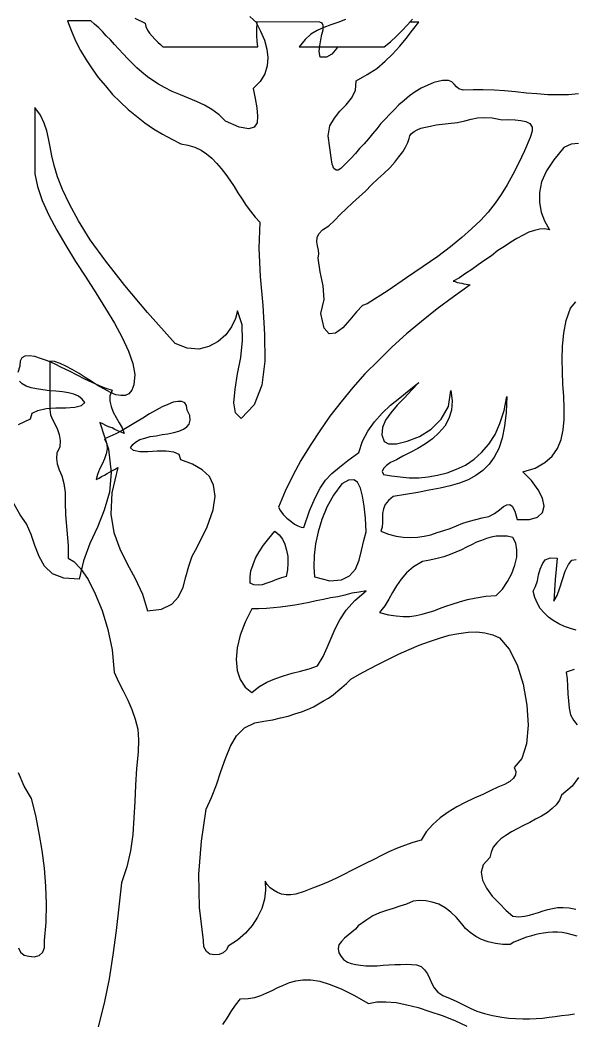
# Model space of a CAD drawing. Header units: millimetres. Extents: x 362.88 to 365.65, y 2574.5 to 2578.64.
# Drawn here: x 364.034 to 364.77, y 2575.261 to 2576.596 of the extents above; entities that cross this region are included whole.
import ezdxf

# ---------------------------------------------------------------- set-up
doc = ezdxf.new("R2010")
doc.units = ezdxf.units.MM
doc.header["$LTSCALE"] = 10
doc.layers.add('Vegetais', color=94, linetype='Continuous')

msp = doc.modelspace()

# ---------------------------------------------------------------- linework, layer by layer
at = {"layer": 'Vegetais', "color": 34}
for p, q in [((364.0973, 2576.5945), (364.1024, 2576.5811)), ((364.128, 2576.5945), (364.0973, 2576.5945)), ((364.133, 2576.5905), (364.128, 2576.5945)), ((364.1386, 2576.5855), (364.133, 2576.5905)), ((364.1436, 2576.5805), (364.1386, 2576.5855)), ((364.3477, 2576.5933), (364.3538, 2576.5811)), ((364.4324, 2576.5928), (364.3477, 2576.5933)), ((364.4358, 2576.5917), (364.4324, 2576.5928)), ((364.4369, 2576.5883), (364.4358, 2576.5917)), ((364.4369, 2576.5827), (364.4369, 2576.5883)), ((364.1024, 2576.5811), (364.1079, 2576.5683)), ((364.1486, 2576.5749), (364.1436, 2576.5805)), ((364.1542, 2576.5694), (364.1486, 2576.5749)), ((364.3538, 2576.5811), (364.3588, 2576.5688)), ((364.4341, 2576.5694), (364.4352, 2576.5766)), ((364.4352, 2576.5766), (364.4369, 2576.5827)), ((364.1079, 2576.5683), (364.1146, 2576.5554)), ((364.1598, 2576.5632), (364.1542, 2576.5694)), ((364.1653, 2576.5571), (364.1598, 2576.5632)), ((364.1709, 2576.551), (364.1653, 2576.5571)), ((364.3588, 2576.5688), (364.3622, 2576.5571)), ((364.3622, 2576.5571), (364.3633, 2576.5459)), ((364.4318, 2576.5538), (364.4324, 2576.5616)), ((364.4324, 2576.5616), (364.4341, 2576.5694)), ((364.4553, 2576.5582), (364.4486, 2576.5504)), ((364.4568, 2576.5603), (364.4553, 2576.5582)), ((364.1146, 2576.5554), (364.1219, 2576.5426)), ((364.1771, 2576.5443), (364.1709, 2576.551)), ((364.1832, 2576.5382), (364.1771, 2576.5443)), ((364.3633, 2576.5459), (364.3627, 2576.5348)), ((364.433, 2576.5465), (364.4318, 2576.5538)), ((364.4413, 2576.5465), (364.433, 2576.5465)), ((364.4486, 2576.5504), (364.4413, 2576.5465)), ((364.1219, 2576.5426), (364.1297, 2576.5309)), ((364.1297, 2576.5309), (364.138, 2576.5192)), ((364.1893, 2576.532), (364.1832, 2576.5382)), ((364.196, 2576.5264), (364.1893, 2576.532)), ((364.3627, 2576.5348), (364.3594, 2576.5242)), ((364.138, 2576.5192), (364.1475, 2576.508)), ((364.2033, 2576.5203), (364.196, 2576.5264)), ((364.2105, 2576.5153), (364.2033, 2576.5203)), ((364.3594, 2576.5242), (364.3532, 2576.5142)), ((364.1475, 2576.508), (364.157, 2576.4969)), ((364.2183, 2576.5103), (364.2105, 2576.5153)), ((364.2261, 2576.5058), (364.2183, 2576.5103)), ((364.2361, 2576.5008), (364.2261, 2576.5058)), ((364.3532, 2576.5142), (364.3438, 2576.5047)), ((364.3438, 2576.5047), (364.3465, 2576.4913)), ((364.157, 2576.4969), (364.167, 2576.4869)), ((364.2473, 2576.4963), (364.2361, 2576.5008)), ((364.2579, 2576.4919), (364.2473, 2576.4963)), ((364.2685, 2576.4874), (364.2579, 2576.4919)), ((364.3465, 2576.4913), (364.3488, 2576.479)), ((364.0538, 2576.4796), (364.0538, 2576.4066)), ((364.0611, 2576.469), (364.0538, 2576.4796)), ((364.167, 2576.4869), (364.1776, 2576.4768)), ((364.1776, 2576.4768), (364.1888, 2576.4679)), ((364.2791, 2576.4824), (364.2685, 2576.4874)), ((364.2891, 2576.4768), (364.2791, 2576.4824)), ((364.2986, 2576.4696), (364.2891, 2576.4768)), ((364.3488, 2576.479), (364.3499, 2576.4679)), ((364.0661, 2576.4584), (364.0611, 2576.469)), ((364.1888, 2576.4679), (364.1999, 2576.459)), ((364.307, 2576.4612), (364.2986, 2576.4696)), ((364.3499, 2576.4679), (364.3493, 2576.459)), ((364.0695, 2576.4484), (364.0661, 2576.4584)), ((364.1999, 2576.459), (364.2116, 2576.4512)), ((364.2116, 2576.4512), (364.2233, 2576.4439)), ((364.3254, 2576.4534), (364.307, 2576.4612)), ((364.3382, 2576.4512), (364.3254, 2576.4534)), ((364.3454, 2576.4534), (364.3382, 2576.4512)), ((364.3493, 2576.459), (364.3454, 2576.4534)), ((364.0717, 2576.4383), (364.0695, 2576.4484)), ((364.0739, 2576.4272), (364.0717, 2576.4383)), ((364.2233, 2576.4439), (364.2356, 2576.4372)), ((364.2356, 2576.4372), (364.2479, 2576.4311)), ((364.0762, 2576.4149), (364.0739, 2576.4272)), ((364.2479, 2576.4311), (364.2573, 2576.4294)), ((364.2573, 2576.4294), (364.2663, 2576.4266)), ((364.2663, 2576.4266), (364.2746, 2576.4227)), ((364.0795, 2576.4021), (364.0762, 2576.4149)), ((364.2746, 2576.4227), (364.2819, 2576.4177)), ((364.2819, 2576.4177), (364.2891, 2576.4121)), ((364.2891, 2576.4121), (364.2953, 2576.4055)), ((364.0538, 2576.4066), (364.0538, 2576.3909)), ((364.0839, 2576.387), (364.0795, 2576.4021)), ((364.2953, 2576.4055), (364.3014, 2576.3982)), ((364.3014, 2576.3982), (364.3075, 2576.3904)), ((364.0538, 2576.3909), (364.0572, 2576.3742)), ((364.0906, 2576.3703), (364.0839, 2576.387)), ((364.3075, 2576.3904), (364.3131, 2576.3826)), ((364.0572, 2576.3742), (364.0633, 2576.3558)), ((364.0996, 2576.3508), (364.0906, 2576.3703)), ((364.3131, 2576.3826), (364.3187, 2576.3742)), ((364.3187, 2576.3742), (364.3237, 2576.3659)), ((364.3237, 2576.3659), (364.3293, 2576.3575)), ((364.3293, 2576.3575), (364.3348, 2576.3491)), ((364.0633, 2576.3558), (364.0722, 2576.3363)), ((364.1118, 2576.3285), (364.0996, 2576.3508)), ((364.3348, 2576.3491), (364.3404, 2576.3413)), ((364.0722, 2576.3363), (364.0828, 2576.3162)), ((364.3404, 2576.3413), (364.3465, 2576.3335)), ((364.3465, 2576.3335), (364.3527, 2576.3268)), ((364.1274, 2576.3034), (364.1118, 2576.3285)), ((364.3527, 2576.3268), (364.3516, 2576.2923)), ((364.0828, 2576.3162), (364.0951, 2576.2956)), ((364.1481, 2576.275), (364.1274, 2576.3034)), ((364.0951, 2576.2956), (364.1079, 2576.2744)), ((364.3516, 2576.2923), (364.3532, 2576.2544)), ((364.1079, 2576.2744), (364.1213, 2576.2538)), ((364.1732, 2576.2426), (364.1481, 2576.275)), ((364.1213, 2576.2538), (364.1347, 2576.2326)), ((364.3532, 2576.2544), (364.3566, 2576.2159)), ((364.2033, 2576.2064), (364.1732, 2576.2426)), ((364.1347, 2576.2326), (364.1475, 2576.212)), ((364.1475, 2576.212), (364.1598, 2576.1925)), ((364.3566, 2576.2159), (364.3588, 2576.1774)), ((364.2401, 2576.1651), (364.2033, 2576.2064)), ((364.3203, 2576.1986), (364.3153, 2576.1875)), ((364.3231, 2576.2086), (364.3203, 2576.1986)), ((364.3293, 2576.1902), (364.3231, 2576.2086)), ((364.1598, 2576.1925), (364.1698, 2576.1735)), ((364.3153, 2576.1875), (364.3075, 2576.1769)), ((364.3298, 2576.1691), (364.3293, 2576.1902)), ((364.1698, 2576.1735), (364.1782, 2576.1551)), ((364.3075, 2576.1769), (364.2975, 2576.1679)), ((364.3588, 2576.1774), (364.3594, 2576.1417)), ((364.2562, 2576.159), (364.2401, 2576.1651)), ((364.2718, 2576.1579), (364.2562, 2576.159)), ((364.2852, 2576.1612), (364.2718, 2576.1579)), ((364.2975, 2576.1679), (364.2852, 2576.1612)), ((364.3276, 2576.1468), (364.3298, 2576.1691)), ((364.1782, 2576.1551), (364.1838, 2576.1389)), ((364.3231, 2576.125), (364.3276, 2576.1468)), ((364.0734, 2576.1417), (364.0734, 2576.0849)), ((364.08, 2576.1412), (364.0734, 2576.1417)), ((364.0873, 2576.1389), (364.08, 2576.1412)), ((364.0951, 2576.135), (364.0873, 2576.1389)), ((364.1035, 2576.1306), (364.0951, 2576.135)), ((364.1124, 2576.1256), (364.1035, 2576.1306)), ((364.1838, 2576.1389), (364.1865, 2576.1239)), ((364.3594, 2576.1417), (364.3555, 2576.11)), ((364.1207, 2576.12), (364.1124, 2576.1256)), ((364.1297, 2576.1144), (364.1207, 2576.12)), ((364.1865, 2576.1239), (364.1854, 2576.1105)), ((364.3198, 2576.1044), (364.3231, 2576.125)), ((364.138, 2576.1088), (364.1297, 2576.1144)), ((364.1464, 2576.1044), (364.138, 2576.1088)), ((364.1542, 2576.0999), (364.1464, 2576.1044)), ((364.1826, 2576.1033), (364.1787, 2576.0982)), ((364.1854, 2576.1105), (364.1826, 2576.1033)), ((364.3181, 2576.0865), (364.3198, 2576.1044)), ((364.3555, 2576.11), (364.3454, 2576.0837)), ((364.1614, 2576.0971), (364.1542, 2576.0999)), ((364.1681, 2576.096), (364.1614, 2576.0971)), ((364.1737, 2576.096), (364.1681, 2576.096)), ((364.1787, 2576.0982), (364.1737, 2576.096)), ((364.0734, 2576.0849), (364.0734, 2576.0776)), ((364.0734, 2576.0776), (364.0745, 2576.0704)), ((364.3203, 2576.0732), (364.3181, 2576.0865)), ((364.3454, 2576.0837), (364.3281, 2576.0654)), ((364.0745, 2576.0704), (364.0772, 2576.0642)), ((364.0772, 2576.0642), (364.0806, 2576.0575)), ((364.3281, 2576.0654), (364.3203, 2576.0732)), ((364.0806, 2576.0575), (364.0839, 2576.0509)), ((364.0839, 2576.0509), (364.0862, 2576.0442)), ((364.0862, 2576.0442), (364.0873, 2576.0364)), ((364.0873, 2576.0364), (364.0867, 2576.0274)), ((364.0867, 2576.0274), (364.0828, 2576.0196)), ((364.0828, 2576.0196), (364.0823, 2576.0124)), ((364.0823, 2576.0124), (364.0834, 2576.0052)), ((364.0834, 2576.0052), (364.0862, 2575.9973)), ((364.0862, 2575.9973), (364.0895, 2575.989)), ((364.0895, 2575.989), (364.0923, 2575.9789)), ((364.0923, 2575.9789), (364.094, 2575.9672)), ((364.094, 2575.9672), (364.094, 2575.9539)), ((364.094, 2575.9539), (364.0945, 2575.9371)), ((364.0945, 2575.9371), (364.0962, 2575.9171)), ((364.0962, 2575.9171), (364.0979, 2575.8964)), ((364.0979, 2575.8964), (364.0979, 2575.8797)), ((364.0979, 2575.8797), (364.1057, 2575.8752)), ((364.1057, 2575.8752), (364.1146, 2575.8658)), ((364.1146, 2575.8658), (364.1246, 2575.8513)), ((364.1246, 2575.8513), (364.1341, 2575.8323)), ((364.1341, 2575.8323), (364.1431, 2575.81)), ((364.1431, 2575.81), (364.1509, 2575.7849)), ((364.1509, 2575.7849), (364.1564, 2575.7576)), ((364.1564, 2575.7576), (364.1592, 2575.7281)), ((364.1592, 2575.7281), (364.1648, 2575.7152)), ((364.1648, 2575.7152), (364.1709, 2575.703)), ((364.1709, 2575.703), (364.1771, 2575.6907)), ((364.1771, 2575.6907), (364.1826, 2575.6784)), ((364.1826, 2575.6784), (364.1871, 2575.6656)), ((364.1871, 2575.6656), (364.1904, 2575.6522)), ((364.1904, 2575.6522), (364.1915, 2575.6377)), ((364.1915, 2575.6377), (364.191, 2575.6216)), ((364.191, 2575.6216), (364.1888, 2575.5998)), ((364.1888, 2575.5998), (364.1877, 2575.5775)), ((364.1877, 2575.5775), (364.1865, 2575.5558)), ((364.1865, 2575.5558), (364.1854, 2575.534)), ((364.1854, 2575.534), (364.1838, 2575.5117)), ((364.1838, 2575.5117), (364.181, 2575.49)), ((364.181, 2575.49), (364.1759, 2575.4688)), ((364.1759, 2575.4688), (364.1687, 2575.4476)), ((364.1687, 2575.4476), (364.1653, 2575.4158)), ((364.1653, 2575.4158), (364.162, 2575.3841)), ((364.162, 2575.3841), (364.1575, 2575.3517)), ((364.1575, 2575.3517), (364.1525, 2575.3199)), ((364.1525, 2575.3199), (364.1458, 2575.2876)), ((364.1458, 2575.2876), (364.138, 2575.2558))]:
    msp.add_line(p, q, dxfattribs=at)
at = {"layer": 'Vegetais'}
for points in [[(364.1866, 2576.5982), (364.2005, 2576.5915), (364.2011, 2576.587), (364.2033, 2576.5825), (364.2061, 2576.5781), (364.2095, 2576.5742), (364.2134, 2576.5703), (364.2173, 2576.5664), (364.2206, 2576.5631), (364.224, 2576.5603), (364.35, 2576.5603), (364.3494, 2576.5675), (364.3488, 2576.5748), (364.3488, 2576.5831), (364.3494, 2576.5915), (364.3394, 2576.6004)], [(364.4665, 2576.5965), (364.4564, 2576.5926), (364.447, 2576.5892), (364.438, 2576.5859), (364.4291, 2576.582), (364.4208, 2576.577), (364.413, 2576.5697), (364.4051, 2576.5603), (364.5183, 2576.5603), (364.5267, 2576.5669), (364.5345, 2576.5742), (364.5418, 2576.5814), (364.549, 2576.5892), (364.5557, 2576.597)], [(364.6749, 2576.4629), (364.6839, 2576.4634), (364.6922, 2576.4629), (364.7, 2576.4623), (364.7067, 2576.4607), (364.7117, 2576.4579), (364.7151, 2576.4534), (364.7151, 2576.4478), (364.7123, 2576.4395), (364.7045, 2576.4216), (364.6967, 2576.4049), (364.6894, 2576.3904), (364.6816, 2576.3765), (364.6738, 2576.3636), (364.6655, 2576.3519), (364.6565, 2576.3402), (364.646, 2576.3291), (364.6342, 2576.3179), (364.6214, 2576.3062), (364.6064, 2576.2939), (364.5896, 2576.2811), (364.5701, 2576.2677), (364.5478, 2576.2527), (364.5233, 2576.236), (364.4954, 2576.2181), (364.4893, 2576.2159), (364.4815, 2576.2075), (364.4725, 2576.1969), (364.4631, 2576.1863), (364.4536, 2576.1791), (364.4452, 2576.178), (364.4385, 2576.1858), (364.4341, 2576.2053), (364.4385, 2576.2237), (364.4369, 2576.2421), (364.433, 2576.2605), (364.4302, 2576.2789), (364.4313, 2576.2845), (364.4307, 2576.2895), (364.4296, 2576.2951), (364.4285, 2576.3006), (364.4291, 2576.3062), (364.4313, 2576.3112), (364.4363, 2576.3168), (364.4447, 2576.3218), (364.4519, 2576.3291), (364.4597, 2576.3369), (364.4675, 2576.3447), (364.4759, 2576.3525), (364.4848, 2576.3603), (364.4932, 2576.3681), (364.5015, 2576.3765), (364.5099, 2576.3843), (364.5177, 2576.3915), (364.5255, 2576.3993), (364.5322, 2576.4066), (364.5378, 2576.4138), (364.5428, 2576.4205), (364.5467, 2576.4266), (364.5495, 2576.4328), (364.5512, 2576.4383), (364.5523, 2576.4417), (364.5545, 2576.445), (364.5579, 2576.4473), (364.5618, 2576.4495), (364.5668, 2576.4517), (364.5729, 2576.4534), (364.5796, 2576.4545), (364.5874, 2576.4562), (364.603, 2576.4579), (364.6158, 2576.4595), (364.6253, 2576.4618), (364.6337, 2576.464), (364.642, 2576.4657), (364.651, 2576.4662), (364.6616, 2576.4657), (364.6749, 2576.4629)], [(364.0314, 2576.1271), (364.0342, 2576.1354), (364.0347, 2576.1421), (364.037, 2576.1466), (364.0409, 2576.1488), (364.0464, 2576.1494), (364.0531, 2576.1483), (364.0609, 2576.146), (364.0699, 2576.1427), (364.0793, 2576.1388), (364.0888, 2576.1338), (364.0994, 2576.1288), (364.1095, 2576.1237), (364.1195, 2576.1182), (364.1295, 2576.1137), (364.139, 2576.1092), (364.1479, 2576.1059), (364.1563, 2576.1031), (364.1535, 2576.0958), (364.1535, 2576.0886), (364.1552, 2576.0814), (364.1579, 2576.0741), (364.1618, 2576.0669), (364.1658, 2576.0596), (364.1697, 2576.0529), (364.1724, 2576.0457), (364.1685, 2576.0473), (364.1641, 2576.049), (364.1602, 2576.0507), (364.1563, 2576.0529), (364.1518, 2576.0546), (364.1479, 2576.0563), (364.144, 2576.0585), (364.1401, 2576.0602), (364.1518, 2576.0245), (364.1552, 2575.9938), (364.1529, 2575.9676), (364.1457, 2575.9437), (364.1368, 2575.9208), (364.1267, 2575.899), (364.1184, 2575.8762), (364.1128, 2575.8517)], [(364.032, 2576.0574), (364.0481, 2576.0652), (364.0503, 2576.0724), (364.0576, 2576.0763), (364.0688, 2576.0786), (364.0816, 2576.0797), (364.095, 2576.0797), (364.1067, 2576.0808), (364.1156, 2576.083), (364.12, 2576.0869), (364.1167, 2576.0914), (364.1117, 2576.0953), (364.1055, 2576.0981), (364.0983, 2576.0997), (364.0905, 2576.1009), (364.0816, 2576.102), (364.0732, 2576.1025), (364.0643, 2576.1036), (364.0559, 2576.1048), (364.0487, 2576.1064), (364.042, 2576.1087), (364.037, 2576.1115), (364.0331, 2576.1154)], [(364.4257, 2575.8546), (364.4458, 2575.8496), (364.4614, 2575.8507), (364.472, 2575.8563), (364.4798, 2575.8652), (364.4848, 2575.8769), (364.4882, 2575.8897), (364.491, 2575.9031), (364.4943, 2575.9148), (364.4932, 2575.9327), (364.4915, 2575.9488), (364.4893, 2575.9622), (364.4865, 2575.9728), (364.4826, 2575.9806), (364.4776, 2575.984), (364.4709, 2575.9834), (364.4619, 2575.9784), (364.4508, 2575.9633), (364.4419, 2575.9477), (364.4352, 2575.931), (364.4302, 2575.9148), (364.4268, 2575.8986), (364.4252, 2575.883), (364.4246, 2575.868), (364.4257, 2575.8546)], [(364.1128, 2575.8517), (364.0922, 2575.8528), (364.0771, 2575.8589), (364.0665, 2575.8689), (364.0593, 2575.8818), (364.0537, 2575.8963), (364.0487, 2575.9113), (364.0425, 2575.9252), (364.0342, 2575.9375), (364.018, 2575.9659)], [(364.3728, 2575.9154), (364.3783, 2575.9109), (364.3828, 2575.9048), (364.3861, 2575.8981), (364.3884, 2575.8903), (364.39, 2575.8819), (364.39, 2575.873), (364.3895, 2575.8641), (364.3878, 2575.8552), (364.3817, 2575.8535), (364.375, 2575.8513), (364.3689, 2575.8485), (364.3622, 2575.8463), (364.356, 2575.844), (364.3504, 2575.8435), (364.3449, 2575.844), (364.3399, 2575.8463), (364.3399, 2575.8546), (364.341, 2575.863), (364.3438, 2575.8713), (364.3471, 2575.8797), (364.3521, 2575.8881), (364.3577, 2575.897), (364.3649, 2575.9059), (364.3728, 2575.9154)], [(364.6671, 2575.8301), (364.6755, 2575.8384), (364.6822, 2575.8485), (364.6877, 2575.8591), (364.6917, 2575.8702), (364.6944, 2575.8808), (364.6944, 2575.8909), (364.6933, 2575.8998), (364.6894, 2575.907), (364.6816, 2575.9087), (364.6744, 2575.9087), (364.6671, 2575.9087), (364.6604, 2575.9076), (364.6543, 2575.9059), (364.6476, 2575.9031), (364.6409, 2575.9009), (364.6342, 2575.8975), (364.6275, 2575.8942), (364.6208, 2575.8909), (364.6136, 2575.8875), (364.6058, 2575.8847), (364.5974, 2575.8814), (364.5885, 2575.8791), (364.579, 2575.8769), (364.569, 2575.8752), (364.5573, 2575.868), (364.5478, 2575.8602), (364.5406, 2575.8518), (364.5344, 2575.8429), (364.5294, 2575.834), (364.5244, 2575.8251), (364.5188, 2575.8161), (364.5121, 2575.8072), (364.5238, 2575.8044), (364.5339, 2575.8028), (364.5434, 2575.8022), (364.5523, 2575.8022), (364.5606, 2575.8033), (364.5685, 2575.805), (364.5762, 2575.8072), (364.5841, 2575.8095), (364.5919, 2575.8128), (364.6002, 2575.8156), (364.6086, 2575.8184), (364.6181, 2575.8217), (364.6287, 2575.8245), (364.6404, 2575.8267), (364.6532, 2575.829), (364.6671, 2575.8301)], [(364.4943, 2575.8362), (364.4848, 2575.8345), (364.4753, 2575.8329), (364.4659, 2575.8306), (364.4564, 2575.8284), (364.4469, 2575.8267), (364.4374, 2575.8245), (364.4279, 2575.8228), (364.4185, 2575.8206), (364.409, 2575.8189), (364.3995, 2575.8172), (364.39, 2575.8156), (364.3805, 2575.8145), (364.3711, 2575.8134), (364.3616, 2575.8128), (364.3516, 2575.8122), (364.3421, 2575.8122), (364.3332, 2575.7944), (364.3265, 2575.7771), (364.3226, 2575.7604), (364.3215, 2575.7448), (364.3226, 2575.7303), (364.3265, 2575.718), (364.3332, 2575.708), (364.3421, 2575.7007), (364.3516, 2575.7085), (364.3622, 2575.7147), (364.3728, 2575.7191), (364.3845, 2575.723), (364.3956, 2575.7264), (364.4068, 2575.7292), (364.4185, 2575.7325), (364.4296, 2575.7364), (364.4369, 2575.7487), (364.4424, 2575.7609), (364.4475, 2575.7732), (364.453, 2575.7855), (364.4592, 2575.7977), (364.4675, 2575.8106), (364.4792, 2575.8234), (364.4943, 2575.8362)], [(364.7708, 2575.7314), (364.7602, 2575.7281), (364.7614, 2575.7191), (364.7619, 2575.7091), (364.7625, 2575.6991), (364.763, 2575.6896), (364.7641, 2575.6801), (364.7658, 2575.6712), (364.7697, 2575.6639), (364.7747, 2575.6578)], [(364.7764, 2575.5876), (364.768, 2575.5764), (364.7541, 2575.5641), (364.7513, 2575.5574), (364.7469, 2575.5513), (364.7413, 2575.5463), (364.7351, 2575.5413), (364.7273, 2575.5363), (364.7195, 2575.5324), (364.7117, 2575.5279), (364.7034, 2575.524), (364.695, 2575.5195), (364.6872, 2575.5156), (364.68, 2575.5106), (364.6733, 2575.5062), (364.6677, 2575.5006), (364.6632, 2575.495), (364.6604, 2575.4883), (364.6588, 2575.4811), (364.6499, 2575.4716), (364.647, 2575.4616), (364.6487, 2575.451), (364.6543, 2575.4404), (364.6616, 2575.4298), (364.671, 2575.4203), (364.6805, 2575.4108), (364.6894, 2575.403), (364.6972, 2575.4024), (364.7045, 2575.403), (364.7112, 2575.4047), (364.7173, 2575.4063), (364.7234, 2575.408), (364.7296, 2575.4103), (364.7357, 2575.4119), (364.7418, 2575.4136), (364.7485, 2575.4147), (364.7563, 2575.4147), (364.7641, 2575.4142), (364.7731, 2575.4125)]]:
    msp.add_lwpolyline(points, dxfattribs=at)
at = {"layer": 'Vegetais', "color": 34}
for points in [[(364.7764, 2576.4975), (364.763, 2576.4963), (364.7496, 2576.4963), (364.7357, 2576.4963), (364.7212, 2576.4975), (364.7073, 2576.4985), (364.6928, 2576.5002), (364.6783, 2576.5014), (364.6643, 2576.5025), (364.6499, 2576.503), (364.6365, 2576.503), (364.6231, 2576.5025), (364.6175, 2576.5041), (364.6142, 2576.5069), (364.6114, 2576.5103), (364.608, 2576.5136), (364.6036, 2576.5153), (364.5958, 2576.5153), (364.5841, 2576.5125), (364.5673, 2576.5052), (364.5595, 2576.5002), (364.5517, 2576.4947), (364.5445, 2576.4885), (364.5378, 2576.4829), (364.5317, 2576.4768), (364.5255, 2576.4707), (364.5194, 2576.464), (364.5138, 2576.4579), (364.5082, 2576.4512), (364.5027, 2576.4445), (364.4971, 2576.4378), (364.4915, 2576.4311), (364.4854, 2576.425), (364.4798, 2576.4183), (364.4737, 2576.4116), (364.4675, 2576.4055), (364.4636, 2576.4015), (364.4603, 2576.3982), (364.4569, 2576.396), (364.4542, 2576.396), (364.4514, 2576.3982), (364.4491, 2576.4038), (364.4475, 2576.4127), (364.4458, 2576.4255), (364.4436, 2576.4417), (364.4458, 2576.4551), (364.4519, 2576.4651), (364.4592, 2576.4746), (364.4675, 2576.4829), (364.4748, 2576.4919), (364.4798, 2576.5019), (364.4809, 2576.5147), (364.4954, 2576.5231), (364.5082, 2576.5315), (364.5194, 2576.5409), (364.5294, 2576.5504), (364.5389, 2576.561), (364.5473, 2576.571), (364.5556, 2576.5822), (364.564, 2576.5928), (364.552, 2576.5928)], [(364.7764, 2576.4316), (364.7669, 2576.4305), (364.7569, 2576.4261), (364.7435, 2576.4099), (364.734, 2576.3949), (364.7273, 2576.3804), (364.7245, 2576.3664), (364.7245, 2576.353), (364.7268, 2576.3402), (364.7312, 2576.3285), (364.7379, 2576.3168), (364.7318, 2576.3179), (364.7251, 2576.3174), (364.7179, 2576.3157), (364.7106, 2576.3135), (364.7028, 2576.3095), (364.6944, 2576.3051), (364.6867, 2576.3001), (364.6783, 2576.2945), (364.6694, 2576.2889), (364.661, 2576.2822), (364.6521, 2576.2761), (364.6432, 2576.27), (364.6348, 2576.2638), (364.6264, 2576.2583), (364.6181, 2576.2527), (364.6097, 2576.2482), (364.6125, 2576.2477), (364.6153, 2576.2466), (364.6181, 2576.246), (364.6214, 2576.2454), (364.6242, 2576.2449), (364.627, 2576.2443), (364.6298, 2576.2438), (364.6326, 2576.2432), (364.6103, 2576.2276), (364.5885, 2576.2114), (364.5679, 2576.1947), (364.5478, 2576.178), (364.5289, 2576.1607), (364.5105, 2576.1429), (364.4926, 2576.125), (364.4765, 2576.1066), (364.4609, 2576.0877), (364.4458, 2576.0687), (364.4324, 2576.0492), (364.4196, 2576.0297), (364.4073, 2576.0096), (364.3967, 2575.9895), (364.3867, 2575.9689), (364.3778, 2575.9477), (364.3805, 2575.9427), (364.3839, 2575.9377), (364.3889, 2575.9327), (364.3939, 2575.9288), (364.399, 2575.9249), (364.4034, 2575.9226), (364.4079, 2575.921), (364.4112, 2575.9204), (364.419, 2575.9427), (364.4263, 2575.96), (364.433, 2575.9728), (364.4402, 2575.9834), (364.4486, 2575.9923), (364.4586, 2576.0007), (364.4698, 2576.0096), (364.4843, 2576.0202), (364.4893, 2576.0353), (364.4965, 2576.0486), (364.5054, 2576.0609), (364.5155, 2576.0726), (364.5266, 2576.0832), (364.5389, 2576.0932), (364.5512, 2576.1033), (364.564, 2576.1133), (364.5545, 2576.1033), (364.545, 2576.0932), (364.5355, 2576.0832), (364.5272, 2576.0732), (364.5199, 2576.0631), (364.516, 2576.0536), (364.5149, 2576.0436), (364.5183, 2576.0347), (364.5238, 2576.0319), (364.5344, 2576.0319), (364.5489, 2576.0353), (364.5651, 2576.0414), (364.5807, 2576.0514), (364.5941, 2576.0648), (364.6036, 2576.0815), (364.6069, 2576.1027), (364.6086, 2576.0888), (364.6075, 2576.0765), (364.6041, 2576.0654), (364.5986, 2576.0553), (364.5907, 2576.0464), (364.5824, 2576.0386), (364.5729, 2576.0319), (364.5629, 2576.0258), (364.5528, 2576.0202), (364.5428, 2576.0152), (364.5344, 2576.0107), (364.5266, 2576.0068), (364.5211, 2576.0029), (364.5172, 2575.999), (364.5155, 2575.9951), (364.5172, 2575.9912), (364.5278, 2575.989), (364.5394, 2575.9879), (364.5512, 2575.9867), (364.564, 2575.9867), (364.5768, 2575.9879), (364.5891, 2575.9901), (364.6019, 2575.9934), (364.6142, 2575.9979), (364.6264, 2576.0035), (364.6376, 2576.0113), (364.6476, 2576.0202), (364.6571, 2576.0313), (364.6655, 2576.0442), (364.6721, 2576.0587), (364.6777, 2576.076), (364.6811, 2576.0949), (364.6805, 2576.0737), (364.6783, 2576.0553), (364.6749, 2576.0392), (364.6705, 2576.0258), (364.6643, 2576.0141), (364.6576, 2576.0046), (364.6493, 2575.9962), (364.6398, 2575.9895), (364.6298, 2575.984), (364.6181, 2575.9795), (364.6058, 2575.9761), (364.5924, 2575.9728), (364.5779, 2575.97), (364.5629, 2575.9672), (364.5467, 2575.9644), (364.53, 2575.9617), (364.5238, 2575.9566), (364.5194, 2575.9511), (364.5172, 2575.9455), (364.516, 2575.9393), (364.516, 2575.9332), (364.516, 2575.9271), (364.5155, 2575.921), (364.5138, 2575.9154), (364.5238, 2575.9115), (364.5339, 2575.9087), (364.5434, 2575.9076), (364.5528, 2575.907), (364.5623, 2575.9076), (364.5712, 2575.9087), (364.5801, 2575.9109), (364.5885, 2575.9137), (364.5974, 2575.9165), (364.6058, 2575.9193), (364.6142, 2575.9226), (364.6225, 2575.926), (364.6314, 2575.9288), (364.6398, 2575.931), (364.6482, 2575.9332), (364.6571, 2575.9349), (364.6649, 2575.9393), (364.6716, 2575.9438), (364.6766, 2575.9483), (364.6811, 2575.9505), (364.685, 2575.9511), (364.6883, 2575.9488), (364.6917, 2575.9421), (364.695, 2575.931)], [(364.695, 2575.931), (364.7112, 2575.931), (364.7218, 2575.9343), (364.7285, 2575.9405), (364.7307, 2575.9488), (364.7285, 2575.9594), (364.7229, 2575.9706), (364.714, 2575.9828), (364.7023, 2575.9946), (364.719, 2575.9996), (364.7318, 2576.0068), (364.7413, 2576.0152), (364.7485, 2576.0258), (364.7536, 2576.0375), (364.7563, 2576.0503), (364.7575, 2576.0642), (364.7575, 2576.0793), (364.7569, 2576.0949), (364.7558, 2576.1111), (364.7552, 2576.1278), (364.7547, 2576.1445), (364.7552, 2576.1618), (364.7569, 2576.1791), (364.7602, 2576.1958), (364.7658, 2576.2125), (364.7731, 2576.2209)], [(364.2033, 2575.8095), (364.2222, 2575.8117), (364.2356, 2575.8184), (364.2445, 2575.8284), (364.2507, 2575.8412), (364.2546, 2575.8546), (364.2585, 2575.8691), (364.2629, 2575.8825), (364.2696, 2575.8942), (364.283, 2575.9215), (364.2908, 2575.9438), (364.2936, 2575.9622), (364.2914, 2575.9767), (364.2858, 2575.9884), (364.2763, 2575.9973), (364.2635, 2576.0046), (364.2479, 2576.0107), (364.2456, 2576.0174), (364.2384, 2576.0208), (364.2284, 2576.0219), (364.2161, 2576.0219), (364.2038, 2576.0213), (364.1932, 2576.0213), (364.1849, 2576.023), (364.181, 2576.0263), (364.1838, 2576.0308), (364.1877, 2576.0341), (364.1932, 2576.0375), (364.1999, 2576.0392), (364.2072, 2576.0414), (364.215, 2576.0425), (364.2228, 2576.0442), (364.2306, 2576.0453), (364.2384, 2576.0469), (364.2451, 2576.0486), (364.2512, 2576.0514), (364.2557, 2576.0542), (364.259, 2576.0581), (364.2601, 2576.0631), (364.2596, 2576.0693), (364.2562, 2576.0765), (364.2551, 2576.0826), (364.2529, 2576.0865), (364.249, 2576.0882), (364.244, 2576.0882), (364.2378, 2576.0871), (364.2306, 2576.0843), (364.2228, 2576.081), (364.215, 2576.0765), (364.206, 2576.0715), (364.1971, 2576.0659), (364.1877, 2576.0603), (364.1787, 2576.0548), (364.1698, 2576.0497), (364.1614, 2576.0453), (364.1536, 2576.0414), (364.1464, 2576.0386), (364.1492, 2576.0319), (364.1497, 2576.0252), (364.1486, 2576.0185), (364.1464, 2576.0118), (364.1431, 2576.0046), (364.1397, 2575.9979), (364.1369, 2575.9912), (364.1352, 2575.9845), (364.1391, 2575.9862), (364.1425, 2575.9884), (364.1464, 2575.9901), (364.1497, 2575.9923), (364.1531, 2575.994), (364.157, 2575.9962), (364.1603, 2575.9979), (364.1642, 2576.0001), (364.1559, 2575.9667), (364.1547, 2575.9382), (364.1587, 2575.9137), (364.1665, 2575.892), (364.1765, 2575.8719), (364.1871, 2575.8524), (364.1966, 2575.8317), (364.2033, 2575.8095)], [(364.7736, 2575.7838), (364.7658, 2575.786), (364.758, 2575.7888), (364.7502, 2575.7922), (364.743, 2575.7966), (364.7368, 2575.8011), (364.7307, 2575.8067), (364.7257, 2575.8128), (364.7218, 2575.8195), (364.7184, 2575.8273), (364.7162, 2575.8357), (364.7195, 2575.8418), (364.7218, 2575.8496), (364.7234, 2575.8574), (364.7257, 2575.8652), (364.7285, 2575.8719), (364.7324, 2575.8775), (364.739, 2575.8803), (364.748, 2575.8797), (364.7469, 2575.8652), (364.7457, 2575.8513), (364.7446, 2575.8368), (364.7435, 2575.8223), (364.748, 2575.8301), (364.7519, 2575.8401), (364.7552, 2575.8513), (364.7586, 2575.8624), (364.763, 2575.8713), (364.7675, 2575.8769), (364.7736, 2575.878)], [(364.3109, 2575.3634), (364.3086, 2575.3584), (364.3042, 2575.3545), (364.2986, 2575.3523), (364.2925, 2575.3517), (364.2863, 2575.3528), (364.2819, 2575.3562), (364.2785, 2575.3623), (364.278, 2575.3707), (364.2724, 2575.4147), (364.2718, 2575.4593), (364.2752, 2575.5028), (364.2813, 2575.5457), (364.2886, 2575.5613), (364.2953, 2575.5781), (364.3008, 2575.5959), (364.307, 2575.6132), (364.3136, 2575.6294), (364.322, 2575.6433), (364.3326, 2575.6539), (364.346, 2575.6606), (364.3583, 2575.6628), (364.37, 2575.6645), (364.3805, 2575.6673), (364.3906, 2575.6695), (364.3995, 2575.6723), (364.4084, 2575.6751), (364.4162, 2575.6784), (364.424, 2575.6818), (364.4307, 2575.6857), (364.4374, 2575.6896), (364.4441, 2575.6935), (364.4503, 2575.6979), (364.4564, 2575.703), (364.4619, 2575.7074), (364.4681, 2575.713), (364.4737, 2575.7186), (364.4854, 2575.7253), (364.4976, 2575.732), (364.5105, 2575.7386), (364.5238, 2575.7453), (364.5372, 2575.752), (364.5512, 2575.7582), (364.5645, 2575.7637), (364.5785, 2575.7688), (364.5919, 2575.7732), (364.6047, 2575.7771), (364.6175, 2575.7794), (364.6298, 2575.781), (364.6415, 2575.7816), (364.6521, 2575.7804), (364.6627, 2575.7777), (364.6716, 2575.7738), (364.6844, 2575.7587), (364.695, 2575.7375), (364.7028, 2575.7119), (364.7078, 2575.684), (364.7095, 2575.6572), (364.7073, 2575.6327), (364.7011, 2575.6132), (364.6911, 2575.6009), (364.6933, 2575.5959), (364.6928, 2575.5914), (364.69, 2575.587), (364.685, 2575.5825), (364.6783, 2575.5786), (364.6694, 2575.5747), (364.6599, 2575.5703), (364.6493, 2575.5652), (364.6376, 2575.5602), (364.6259, 2575.5546), (364.6147, 2575.5485), (364.603, 2575.5418), (364.5924, 2575.534), (364.5829, 2575.5251), (364.574, 2575.5156), (364.5673, 2575.5045), (364.5562, 2575.5011), (364.545, 2575.4972), (364.5344, 2575.4933), (364.5244, 2575.4889), (364.5144, 2575.4838), (364.5043, 2575.4788), (364.4943, 2575.4738), (364.4843, 2575.4688), (364.4748, 2575.4638), (364.4647, 2575.4588), (364.4547, 2575.4537), (364.4441, 2575.4487), (364.4335, 2575.4443), (364.4229, 2575.4404), (364.4118, 2575.4359), (364.4006, 2575.4326), (364.3939, 2575.4314), (364.3878, 2575.4314), (364.3817, 2575.4326), (364.3761, 2575.4348), (364.3711, 2575.4376), (364.3666, 2575.4409), (364.3627, 2575.4454), (364.3599, 2575.4498), (364.3605, 2575.4376), (364.3588, 2575.4259), (364.3555, 2575.4136), (364.3499, 2575.4019), (364.3427, 2575.3907), (364.3337, 2575.3807), (364.3231, 2575.3712), (364.3109, 2575.3634)], [(364.032, 2575.361), (364.0347, 2575.3554), (364.0397, 2575.3515), (364.0459, 2575.3499), (364.0526, 2575.3493), (364.0593, 2575.351), (364.0643, 2575.3554), (364.0665, 2575.3616), (364.0665, 2575.371), (364.0688, 2575.395), (364.0693, 2575.4196), (364.0682, 2575.443), (364.0665, 2575.467), (364.0632, 2575.4904), (364.0593, 2575.5138), (364.0548, 2575.5372), (364.0492, 2575.56), (364.0397, 2575.5762), (364.032, 2575.5941)], [(364.7747, 2575.3768), (364.768, 2575.3785), (364.7614, 2575.3801), (364.7547, 2575.3813), (364.7485, 2575.3818), (364.7424, 2575.3818), (364.7363, 2575.3813), (364.7301, 2575.3807), (364.724, 2575.3796), (364.7184, 2575.3785), (364.7129, 2575.3768), (364.7073, 2575.3751), (364.7017, 2575.3729), (364.6961, 2575.3707), (364.6905, 2575.3684), (364.6855, 2575.3656), (364.6761, 2575.3656), (364.666, 2575.3668), (364.6565, 2575.369), (364.6476, 2575.3723), (364.6398, 2575.3762), (364.6326, 2575.3813), (364.6264, 2575.3868), (364.6214, 2575.393), (364.6142, 2575.4013), (364.6069, 2575.4086), (364.5991, 2575.4142), (364.5907, 2575.4192), (364.5818, 2575.422), (364.5735, 2575.4236), (364.5651, 2575.4242), (364.5567, 2575.4231), (364.5478, 2575.4192), (364.5389, 2575.4164), (364.53, 2575.4136), (364.5211, 2575.4108), (364.5121, 2575.4075), (364.5032, 2575.4036), (364.4937, 2575.3974), (364.4837, 2575.3902), (364.4798, 2575.3857), (364.4753, 2575.3818), (364.4703, 2575.3779), (364.4653, 2575.374), (364.4614, 2575.3695), (364.458, 2575.3651), (364.4569, 2575.3601), (364.458, 2575.3545)], [(364.458, 2575.3545), (364.4609, 2575.3495), (364.4642, 2575.3456), (364.4692, 2575.3422), (364.4742, 2575.34), (364.4804, 2575.3389), (364.4865, 2575.3378), (364.4937, 2575.3372), (364.501, 2575.3372), (364.5088, 2575.3372), (364.5166, 2575.3378), (364.5244, 2575.3383), (364.5322, 2575.3389), (364.54, 2575.3389), (364.5473, 2575.3394), (364.5545, 2575.3389), (364.5612, 2575.3383), (364.5673, 2575.3361), (364.5718, 2575.3316), (364.5757, 2575.3266), (364.5785, 2575.3205), (364.5813, 2575.3138), (364.5846, 2575.3077), (364.5896, 2575.3021), (364.5963, 2575.2976), (364.6058, 2575.2937), (364.6147, 2575.2898), (364.6236, 2575.2854), (364.6326, 2575.2809), (364.6415, 2575.277), (364.6515, 2575.2737), (364.6621, 2575.2709), (364.6744, 2575.2686), (364.6839, 2575.2675), (364.6928, 2575.267), (364.7023, 2575.2664), (364.7112, 2575.2664), (364.7201, 2575.267), (364.7285, 2575.2675), (364.7374, 2575.2686), (364.7457, 2575.2698), (364.7541, 2575.2709), (364.763, 2575.272), (364.7714, 2575.2731)], [(364.3036, 2575.2592), (364.3092, 2575.2675), (364.3148, 2575.2765), (364.3203, 2575.2848), (364.327, 2575.2932), (364.3371, 2575.2937), (364.346, 2575.2948), (364.3543, 2575.2976), (364.3622, 2575.301), (364.3694, 2575.3043), (364.3767, 2575.3082), (364.3845, 2575.3116), (364.3923, 2575.3149), (364.4006, 2575.3172), (364.4101, 2575.3183), (364.4207, 2575.3183), (364.4324, 2575.3166), (364.4452, 2575.3127), (364.4609, 2575.3066), (364.4776, 2575.2982), (364.4971, 2575.287), (364.5082, 2575.2893), (364.5205, 2575.2893), (364.5339, 2575.2881), (364.5484, 2575.2854), (364.5634, 2575.2815), (364.579, 2575.2765), (364.5952, 2575.2709), (364.6119, 2575.2642), (364.6281, 2575.2569)]]:
    msp.add_lwpolyline(points, dxfattribs=at)

doc.saveas('drawing.dxf')
